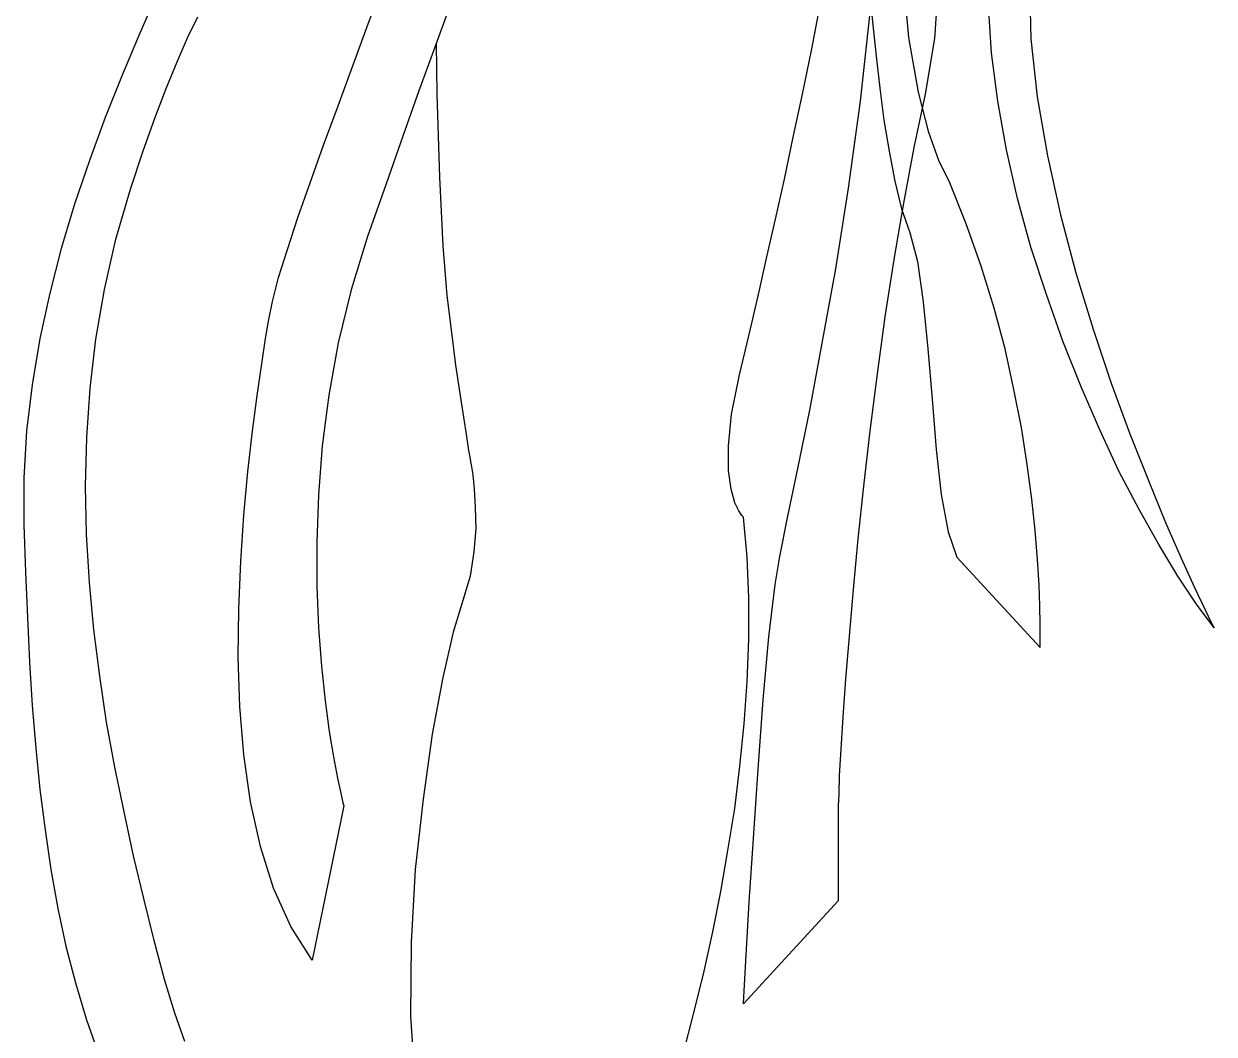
# Model space of a CAD drawing. Header units: millimetres. Extents: x -1542.5 to -1541.47, y 1782.13 to 1783.9.
# Drawn here: x -1541.9986 to -1541.5854, y 1782.5015 to 1782.8523 of the extents above; entities that cross this region are included whole.
import ezdxf

# ---------------------------------------------------------------- set-up
doc = ezdxf.new("R2010")
doc.units = ezdxf.units.MM
doc.header["$LTSCALE"] = 10
doc.layers.add('Humanos', color=2, linetype='Continuous')

msp = doc.modelspace()

# ---------------------------------------------------------------- linework, layer by layer
at = {"layer": 'Humanos'}
for points in [[(-1541.68104, 1782.86931), (-1541.68248, 1782.8472), (-1541.68571, 1782.8278), (-1541.68966, 1782.80929), (-1541.69326, 1782.79006), (-1541.69667, 1782.77047), (-1541.69973, 1782.75052), (-1541.70243, 1782.73076), (-1541.70494, 1782.71099), (-1541.7071, 1782.69176), (-1541.70908, 1782.67343), (-1541.71069, 1782.65582), (-1541.71213, 1782.63964), (-1541.71339, 1782.62473), (-1541.71429, 1782.61161), (-1541.715, 1782.60046), (-1541.71554, 1782.5913), (-1541.71572, 1782.58465), (-1541.7159, 1782.58069), (-1541.7159, 1782.56973), (-1541.7159, 1782.55913), (-1541.7159, 1782.55104), (-1541.7159, 1782.54781), (-1541.74879, 1782.51205), (-1541.74861, 1782.51654), (-1541.74789, 1782.52894), (-1541.74681, 1782.54727), (-1541.74538, 1782.56938), (-1541.74376, 1782.59345), (-1541.74196, 1782.61753), (-1541.73998, 1782.63946), (-1541.73783, 1782.65761), (-1541.73621, 1782.66732), (-1541.73351, 1782.6808), (-1541.72992, 1782.69787), (-1541.72579, 1782.71817), (-1541.72147, 1782.74136), (-1541.7168, 1782.76724), (-1541.71231, 1782.79527), (-1541.70818, 1782.82546), (-1541.70476, 1782.85727)], [(-1541.64581, 1782.63569), (-1541.64581, 1782.63659), (-1541.64581, 1782.63946), (-1541.64581, 1782.64396), (-1541.646, 1782.65007), (-1541.64617, 1782.65743), (-1541.64671, 1782.66624), (-1541.64762, 1782.6763), (-1541.64869, 1782.68726), (-1541.65031, 1782.69931), (-1541.65228, 1782.71206), (-1541.65498, 1782.72536), (-1541.65803, 1782.73938), (-1541.66181, 1782.75358), (-1541.6663, 1782.76813), (-1541.67151, 1782.78287), (-1541.67745, 1782.79761), (-1541.67835, 1782.7994), (-1541.68104, 1782.8048), (-1541.68446, 1782.8145), (-1541.68805, 1782.82852), (-1541.69146, 1782.84757), (-1541.69361, 1782.87183)], [(-1541.85105, 1782.85745), (-1541.85608, 1782.8438), (-1541.86147, 1782.82906), (-1541.86704, 1782.81324), (-1541.87297, 1782.79635), (-1541.87926, 1782.77838), (-1541.88501, 1782.75987), (-1541.8895, 1782.74153), (-1541.89274, 1782.72339), (-1541.89507, 1782.70578), (-1541.89633, 1782.6887), (-1541.89687, 1782.67234), (-1541.89687, 1782.65689), (-1541.89633, 1782.64251), (-1541.89525, 1782.62922), (-1541.894, 1782.61718), (-1541.89256, 1782.60657), (-1541.89112, 1782.59777), (-1541.88969, 1782.5904), (-1541.8886, 1782.58519), (-1541.88789, 1782.58177), (-1541.88753, 1782.58069), (-1541.89849, 1782.52714), (-1541.90586, 1782.53882), (-1541.91197, 1782.55212), (-1541.91646, 1782.56667), (-1541.91988, 1782.58214), (-1541.92221, 1782.59849), (-1541.92365, 1782.6152), (-1541.92419, 1782.63227), (-1541.92401, 1782.64917), (-1541.92329, 1782.6657), (-1541.92221, 1782.68169), (-1541.92078, 1782.69679), (-1541.91916, 1782.7108), (-1541.91754, 1782.7232), (-1541.91592, 1782.73417), (-1541.91467, 1782.74298), (-1541.91358, 1782.74963), (-1541.91232, 1782.75591), (-1541.91017, 1782.76418), (-1541.90712, 1782.77388), (-1541.90352, 1782.78503), (-1541.89921, 1782.79707), (-1541.89454, 1782.81019), (-1541.8895, 1782.82384), (-1541.88429, 1782.83804), (-1541.87908, 1782.85224), (-1541.87369, 1782.86643)], [(-1541.64959, 1782.86662), (-1541.64905, 1782.84703), (-1541.64689, 1782.8269), (-1541.6433, 1782.80641), (-1541.6388, 1782.78593), (-1541.63341, 1782.7658), (-1541.62749, 1782.74621), (-1541.62119, 1782.72752), (-1541.61472, 1782.70991), (-1541.60826, 1782.69373), (-1541.60232, 1782.67918), (-1541.59693, 1782.66678), (-1541.59226, 1782.65653), (-1541.58867, 1782.64898), (-1541.58633, 1782.64413), (-1541.58543, 1782.64251), (-1541.59154, 1782.65078), (-1541.59801, 1782.66048), (-1541.60466, 1782.67145), (-1541.61149, 1782.68367), (-1541.6185, 1782.69697), (-1541.62515, 1782.71134), (-1541.63162, 1782.72626), (-1541.63791, 1782.74208), (-1541.64365, 1782.75825), (-1541.64905, 1782.77478), (-1541.65372, 1782.79168), (-1541.6575, 1782.80857), (-1541.66055, 1782.82546), (-1541.66271, 1782.84218), (-1541.66378, 1782.85853)], [(-1541.95222, 1782.8632), (-1541.95833, 1782.849), (-1541.96444, 1782.83445), (-1541.97038, 1782.81971), (-1541.97576, 1782.8048), (-1541.98098, 1782.7897), (-1541.98565, 1782.77425), (-1541.98961, 1782.75879), (-1541.99302, 1782.74298), (-1541.99572, 1782.72698), (-1541.99769, 1782.71099), (-1541.99859, 1782.69463), (-1541.99859, 1782.67828), (-1541.99805, 1782.66193), (-1541.99733, 1782.64611), (-1541.99661, 1782.63065), (-1541.99572, 1782.61556), (-1541.99446, 1782.60082), (-1541.99302, 1782.58644), (-1541.99122, 1782.57242), (-1541.98924, 1782.55859), (-1541.98673, 1782.54511), (-1541.98403, 1782.53199), (-1541.98062, 1782.51923), (-1541.97685, 1782.50647), (-1541.97253, 1782.49425)], [(-1541.70494, 1782.86212), (-1541.70386, 1782.85188), (-1541.70278, 1782.84109), (-1541.70153, 1782.82996), (-1541.70009, 1782.81882), (-1541.69829, 1782.80803), (-1541.69632, 1782.79761), (-1541.69398, 1782.78808), (-1541.6911, 1782.77982), (-1541.68841, 1782.76975), (-1541.68643, 1782.75574), (-1541.68481, 1782.73938), (-1541.68337, 1782.72195), (-1541.68194, 1782.70452), (-1541.68014, 1782.68888), (-1541.6778, 1782.67594), (-1541.67475, 1782.66714), (-1541.64581, 1782.63569)], [(-1541.76892, 1782.49767), (-1541.76568, 1782.51025), (-1541.76244, 1782.52337), (-1541.7594, 1782.53703), (-1541.75669, 1782.55104), (-1541.75418, 1782.56524), (-1541.75184, 1782.57979), (-1541.75005, 1782.59453), (-1541.74861, 1782.60927), (-1541.74753, 1782.62383), (-1541.74699, 1782.63856), (-1541.74699, 1782.65294), (-1541.74753, 1782.66714), (-1541.74879, 1782.68097), (-1541.74933, 1782.68151), (-1541.75041, 1782.68313), (-1541.75184, 1782.68601), (-1541.7531, 1782.69068), (-1541.754, 1782.69715), (-1541.754, 1782.70578), (-1541.75292, 1782.71674), (-1541.75023, 1782.7304), (-1541.74825, 1782.73866), (-1541.74592, 1782.74837), (-1541.7434, 1782.75933), (-1541.7407, 1782.77137), (-1541.73765, 1782.78449), (-1541.73459, 1782.79833), (-1541.73154, 1782.81288), (-1541.72831, 1782.8278), (-1541.72525, 1782.84307), (-1541.72219, 1782.85871)], [(-1541.9427, 1782.49893), (-1541.94612, 1782.50881), (-1541.94971, 1782.52049), (-1541.9533, 1782.53397), (-1541.9569, 1782.54853), (-1541.96049, 1782.56344), (-1541.96373, 1782.57872), (-1541.96696, 1782.59417), (-1541.96984, 1782.60981), (-1541.97217, 1782.6258), (-1541.97433, 1782.64198), (-1541.97576, 1782.65833), (-1541.97685, 1782.67505), (-1541.9772, 1782.69176), (-1541.97666, 1782.70865), (-1541.97559, 1782.72572), (-1541.97361, 1782.74279), (-1541.97055, 1782.76005), (-1541.9666, 1782.77748), (-1541.96157, 1782.79491), (-1541.95726, 1782.80785), (-1541.95313, 1782.81953), (-1541.94917, 1782.82978), (-1541.9454, 1782.83912), (-1541.9418, 1782.84739), (-1541.9382, 1782.85476)], [(-1541.85548, 1782.84542), (-1541.85518, 1782.8278), (-1541.85428, 1782.79905), (-1541.85321, 1782.77514), (-1541.85176, 1782.75789), (-1541.85015, 1782.74513), (-1541.84871, 1782.73381), (-1541.84727, 1782.72392), (-1541.84601, 1782.71566), (-1541.84494, 1782.70901), (-1541.84422, 1782.70416), (-1541.84368, 1782.70128), (-1541.8435, 1782.7002), (-1541.84332, 1782.69913), (-1541.84278, 1782.69571), (-1541.84224, 1782.69086), (-1541.84188, 1782.68439), (-1541.8417, 1782.67702), (-1541.84242, 1782.66894), (-1541.84368, 1782.66048), (-1541.8462, 1782.65204), (-1541.84961, 1782.64108), (-1541.85321, 1782.62526), (-1541.8568, 1782.60567), (-1541.86003, 1782.58303), (-1541.86273, 1782.55859), (-1541.86417, 1782.53325), (-1541.86434, 1782.50773), (-1541.86273, 1782.48329)]]:
    msp.add_lwpolyline(points, dxfattribs=at)

doc.saveas('drawing.dxf')
